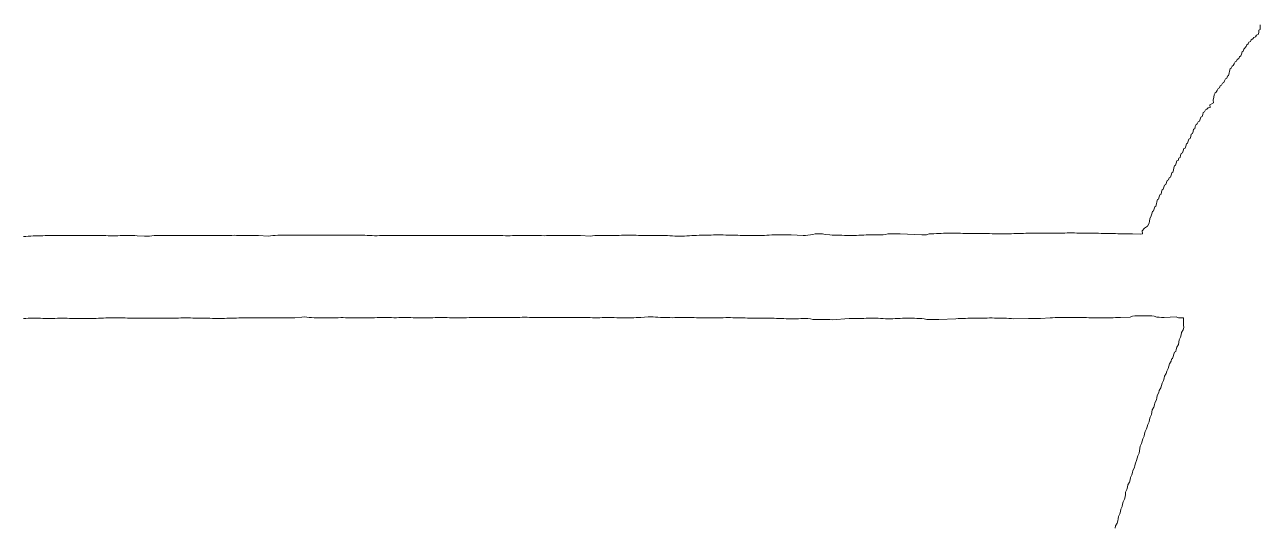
# Model space of a CAD drawing. Extents: x -16 to 11205, y -14909 to 147.
# Drawn here: x 5617 to 6127, y -9369 to -9161 of the extents above; entities that cross this region are included whole.
import ezdxf

# ---------------------------------------------------------------- set-up
doc = ezdxf.new("R2010")
doc.units = 0
doc.layers.get('0').update_dxf_attribs({"color": 1, "linetype": 'CONTINUOUS', "lineweight": 15, "true_color": 0xff0000})

msp = doc.modelspace()

# ---------------------------------------------------------------- linework, layer by layer
for p, q in [((6125.88, -9164.91), (6126.21, -9164.14)), ((6126.21, -9163.14), (6126.77, -9162.87)), ((6126.21, -9164.14), (6126.21, -9163.14)), ((6126.77, -9161.87), (6126.77, -9160.87)), ((6126.77, -9162.87), (6126.77, -9161.87)), ((6120.91, -9169.93), (6121.22, -9169.16)), ((6121.22, -9169.16), (6121.79, -9168.84)), ((6121.79, -9168.84), (6122.11, -9168.09)), ((6122.11, -9168.09), (6122.72, -9167.76)), ((6122.72, -9167.76), (6123.07, -9167.06)), ((6123.07, -9167.06), (6123.73, -9166.75)), ((6123.73, -9166.75), (6124.11, -9166.1)), ((6124.11, -9166.1), (6124.82, -9165.84)), ((6124.82, -9165.84), (6125.21, -9165.17)), ((6125.21, -9165.17), (6125.88, -9164.91)), ((6117.86, -9174.9), (6118.17, -9174.12)), ((6118.17, -9174.12), (6118.69, -9173.8)), ((6118.69, -9173.8), (6118.96, -9172.98)), ((6118.96, -9172.98), (6119.22, -9172.14)), ((6119.22, -9172.14), (6119.74, -9171.83)), ((6119.74, -9171.83), (6120.04, -9171.03)), ((6120.04, -9171.03), (6120.91, -9169.93)), ((6114.08, -9180.04), (6114.31, -9179.17)), ((6114.31, -9179.17), (6114.79, -9178.88)), ((6114.79, -9178.88), (6115.1, -9178.07)), ((6115.1, -9178.07), (6115.64, -9177.75)), ((6115.64, -9177.75), (6116, -9177)), ((6116, -9177), (6116.35, -9176.25)), ((6116.35, -9176.25), (6116.94, -9175.96)), ((6116.94, -9175.96), (6117.29, -9175.21)), ((6117.29, -9175.21), (6117.86, -9174.9)), ((6111.68, -9184.77), (6112.04, -9184.03)), ((6112.04, -9184.03), (6112.38, -9183.25)), ((6112.38, -9183.25), (6112.95, -9182.97)), ((6112.95, -9182.97), (6113.23, -9182.13)), ((6113.23, -9182.13), (6113.7, -9181.84)), ((6113.7, -9181.84), (6113.9, -9180.95)), ((6113.9, -9180.95), (6114.08, -9180.04)), ((6107.78, -9189.91), (6108.13, -9189.07)), ((6108.13, -9189.07), (6108.61, -9188.78)), ((6108.61, -9188.78), (6108.99, -9188)), ((6108.99, -9188), (6109.33, -9187.22)), ((6109.33, -9187.22), (6109.86, -9186.9)), ((6109.86, -9186.9), (6110.2, -9186.14)), ((6110.2, -9186.14), (6110.75, -9185.82)), ((6110.75, -9185.82), (6111.1, -9185.08)), ((6111.1, -9185.08), (6111.68, -9184.77)), ((6106, -9194), (6107.4, -9193.18)), ((6106.02, -9195.02), (6106, -9194)), ((6107.31, -9192.11), (6107.59, -9190.86)), ((6107.4, -9193.18), (6107.31, -9192.11)), ((6107.59, -9190.86), (6107.78, -9189.91)), ((6101.95, -9199.97), (6102.24, -9199.15)), ((6102.24, -9199.15), (6102.72, -9198.82)), ((6102.72, -9198.82), (6102.99, -9197.99)), ((6102.99, -9197.99), (6103.25, -9197.17)), ((6103.25, -9197.17), (6103.75, -9196.81)), ((6103.75, -9196.81), (6104.08, -9196.07)), ((6104.08, -9196.07), (6104.75, -9195.76)), ((6104.75, -9195.76), (6105.2, -9195.19)), ((6105.2, -9195.19), (6106.02, -9195.02)), ((6098.78, -9205.89), (6099.01, -9205.01)), ((6099.01, -9205.01), (6099.22, -9204.11)), ((6099.22, -9204.11), (6099.69, -9203.84)), ((6099.69, -9203.84), (6099.94, -9202.97)), ((6099.94, -9202.97), (6100.24, -9202.14)), ((6100.24, -9202.14), (6100.77, -9201.86)), ((6100.77, -9201.86), (6101.11, -9201.07)), ((6101.11, -9201.07), (6101.63, -9200.77)), ((6101.63, -9200.77), (6101.95, -9199.97)), ((6095.99, -9211), (6096.24, -9210.13)), ((6096.24, -9210.13), (6096.76, -9209.87)), ((6096.76, -9209.87), (6097.01, -9209)), ((6097.01, -9209), (6097.25, -9208.13)), ((6097.25, -9208.13), (6097.76, -9207.88)), ((6097.76, -9207.88), (6098.04, -9207.02)), ((6098.04, -9207.02), (6098.29, -9206.15)), ((6098.29, -9206.15), (6098.78, -9205.89)), ((6093.62, -9215.81), (6093.87, -9214.93)), ((6093.87, -9214.93), (6094.12, -9214.06)), ((6094.12, -9214.06), (6094.61, -9213.79)), ((6094.61, -9213.79), (6094.9, -9212.95)), ((6094.9, -9212.95), (6095.18, -9212.1)), ((6095.18, -9212.1), (6095.72, -9211.85)), ((6095.72, -9211.85), (6095.99, -9211)), ((6090.89, -9220.95), (6091.11, -9220.05)), ((6091.11, -9220.05), (6091.33, -9219.16)), ((6091.33, -9219.16), (6091.82, -9218.91)), ((6091.82, -9218.91), (6092.08, -9218.04)), ((6092.08, -9218.04), (6092.35, -9217.18)), ((6092.35, -9217.18), (6092.87, -9216.93)), ((6092.87, -9216.93), (6093.14, -9216.07)), ((6093.14, -9216.07), (6093.62, -9215.81)), ((6088.04, -9226.02), (6088.34, -9225.19)), ((6088.34, -9225.19), (6088.9, -9224.94)), ((6088.9, -9224.94), (6089.21, -9224.12)), ((6089.21, -9224.12), (6089.74, -9223.86)), ((6089.74, -9223.86), (6090, -9223)), ((6090, -9223), (6090.22, -9222.1)), ((6090.22, -9222.1), (6090.68, -9221.85)), ((6090.68, -9221.85), (6090.89, -9220.95)), ((6085.77, -9230.89), (6086.02, -9230.01)), ((6086.02, -9230.01), (6086.27, -9229.13)), ((6086.27, -9229.13), (6086.73, -9228.87)), ((6086.73, -9228.87), (6087, -9228)), ((6087, -9228), (6087.26, -9227.14)), ((6087.26, -9227.14), (6087.75, -9226.86)), ((6087.75, -9226.86), (6088.04, -9226.02)), ((6083.66, -9235.85), (6083.89, -9234.95)), ((6083.89, -9234.95), (6084.1, -9234.05)), ((6084.1, -9234.05), (6084.33, -9233.15)), ((6084.33, -9233.15), (6084.79, -9232.91)), ((6084.79, -9232.91), (6085.05, -9232.02)), ((6085.05, -9232.02), (6085.31, -9231.15)), ((6085.31, -9231.15), (6085.77, -9230.89)), ((6081.16, -9241.06), (6081.74, -9239.9)), ((6081.74, -9239.9), (6081.95, -9238.98)), ((6081.95, -9238.98), (6082.2, -9238.08)), ((6082.2, -9238.08), (6082.66, -9237.85)), ((6082.66, -9237.85), (6082.94, -9236.97)), ((6082.94, -9236.97), (6083.2, -9236.09)), ((6083.2, -9236.09), (6083.66, -9235.85)), ((6078, -9246), (6079, -9245)), ((6079, -9245), (6080.26, -9244.13)), ((6080.26, -9244.13), (6080.83, -9242.94)), ((6080.83, -9242.94), (6081, -9242)), ((6081, -9242), (6081.16, -9241.06)), ((5616, -9248.38), (5617.01, -9248.35)), ((5617.01, -9248.35), (5618.01, -9248.28)), ((5618.01, -9248.28), (5619.01, -9248.22)), ((5619.01, -9248.22), (5620.01, -9248.18)), ((5620.01, -9248.18), (5621.01, -9248.16)), ((5621.01, -9248.16), (5622.01, -9248.15)), ((5622.01, -9248.15), (5623, -9248.12)), ((5623, -9248.12), (5624, -9248.09)), ((5624, -9248.09), (5625, -9248.05)), ((5625, -9248.05), (5626, -9248.03)), ((5626, -9248.03), (5627, -9248.03)), ((5627, -9248.03), (5628, -9248.04)), ((5628, -9248.04), (5629, -9248.05)), ((5629, -9248.05), (5630, -9248.05)), ((5630, -9248.05), (5631, -9248.05)), ((5631, -9248.05), (5632, -9248.04)), ((5632, -9248.04), (5633, -9248.04)), ((5633, -9248.04), (5634, -9248.03)), ((5634, -9248.03), (5635, -9248.03)), ((5635, -9248.03), (5636, -9248.02)), ((5636, -9248.02), (5637, -9248.01)), ((5637, -9248.01), (5638, -9248)), ((5638, -9248), (5639, -9248)), ((5639, -9248), (5640, -9248.01)), ((5640, -9248.01), (5641, -9248.01)), ((5641, -9248.01), (5642, -9248.01)), ((5642, -9248.01), (5643, -9248.01)), ((5643, -9248.01), (5644, -9248.01)), ((5644, -9248.01), (5645, -9248.01)), ((5645, -9248.01), (5646, -9248.01)), ((5646, -9248.01), (5647, -9248.02)), ((5647, -9248.02), (5648, -9248.03)), ((5648, -9248.03), (5649, -9248.04)), ((5649, -9248.04), (5650, -9248.05)), ((5650, -9248.05), (5651, -9248.06)), ((5651, -9248.06), (5652, -9248.07)), ((5652, -9248.07), (5653, -9248.08)), ((5653, -9248.08), (5654, -9248.07)), ((5654, -9248.07), (5655, -9248.06)), ((5655, -9248.06), (5656, -9248.03)), ((5656, -9248.03), (5657, -9248)), ((5657, -9248), (5658, -9247.99)), ((5658, -9247.99), (5659, -9247.97)), ((5659, -9247.97), (5660, -9247.96)), ((5660, -9247.96), (5661, -9247.96)), ((5661, -9247.96), (5662, -9248)), ((5662, -9248), (5662.99, -9248.08)), ((5662.99, -9248.08), (5666, -9248.33)), ((5666, -9248.33), (5667.01, -9248.3)), ((5667.01, -9248.3), (5668.01, -9248.2)), ((5668.01, -9248.2), (5669.01, -9248.09)), ((5669.01, -9248.09), (5670, -9248.01)), ((5670, -9248.01), (5671, -9247.97)), ((5671, -9247.97), (5672, -9247.95)), ((5672, -9247.95), (5673, -9247.94)), ((5673, -9247.94), (5674, -9247.93)), ((5674, -9247.93), (5675, -9247.94)), ((5675, -9247.94), (5676, -9247.96)), ((5676, -9247.96), (5677, -9247.97)), ((5677, -9247.97), (5678, -9247.99)), ((5678, -9247.99), (5679, -9248.01)), ((5679, -9248.01), (5680, -9248.02)), ((5680, -9248.02), (5681, -9248.03)), ((5681, -9248.03), (5682, -9248.02)), ((5682, -9248.02), (5683, -9248)), ((5683, -9248), (5684, -9247.98)), ((5684, -9247.98), (5685, -9247.97)), ((5685, -9247.97), (5686, -9247.97)), ((5686, -9247.97), (5687, -9247.98)), ((5687, -9247.98), (5688, -9247.98)), ((5688, -9247.98), (5689, -9247.99)), ((5689, -9247.99), (5690, -9247.99)), ((5690, -9247.99), (5691, -9247.98)), ((5691, -9247.98), (5692, -9247.96)), ((5692, -9247.96), (5693, -9247.95)), ((5693, -9247.95), (5694, -9247.94)), ((5694, -9247.94), (5695, -9247.95)), ((5695, -9247.95), (5696, -9247.97)), ((5696, -9247.97), (5697, -9248.01)), ((5697, -9248.01), (5698, -9248.05)), ((5698, -9248.05), (5699, -9248.05)), ((5699, -9248.05), (5700, -9248.02)), ((5700, -9248.02), (5701, -9247.96)), ((5701, -9247.96), (5702, -9247.92)), ((5702, -9247.92), (5703, -9247.91)), ((5703, -9247.91), (5704, -9247.93)), ((5704, -9247.93), (5705, -9247.95)), ((5705, -9247.95), (5706, -9247.96)), ((5706, -9247.96), (5707, -9247.96)), ((5707, -9247.96), (5708, -9247.97)), ((5708, -9247.97), (5709, -9247.98)), ((5709, -9247.98), (5710, -9247.98)), ((5710, -9247.98), (5711, -9247.96)), ((5711, -9247.96), (5712, -9247.95)), ((5712, -9247.95), (5713, -9247.97)), ((5713, -9247.97), (5717.01, -9248.29)), ((5717.01, -9248.29), (5718.01, -9248.18)), ((5718.01, -9248.18), (5719, -9248.04)), ((5719, -9248.04), (5720, -9247.95)), ((5720, -9247.95), (5720.99, -9247.9)), ((5720.99, -9247.9), (5722, -9247.87)), ((5722, -9247.87), (5723, -9247.85)), ((5723, -9247.85), (5724, -9247.85)), ((5724, -9247.85), (5725, -9247.86)), ((5725, -9247.86), (5726, -9247.88)), ((5726, -9247.88), (5727, -9247.88)), ((5727, -9247.88), (5728, -9247.88)), ((5728, -9247.88), (5729, -9247.89)), ((5729, -9247.89), (5730, -9247.9)), ((5730, -9247.9), (5731, -9247.9)), ((5731, -9247.9), (5732, -9247.9)), ((5732, -9247.9), (5733, -9247.89)), ((5733, -9247.89), (5734, -9247.88)), ((5734, -9247.88), (5735, -9247.86)), ((5735, -9247.86), (5736, -9247.85)), ((5736, -9247.85), (5737, -9247.84)), ((5737, -9247.84), (5738, -9247.83)), ((5738, -9247.83), (5739, -9247.83)), ((5739, -9247.83), (5740, -9247.84)), ((5740, -9247.84), (5741, -9247.84)), ((5741, -9247.84), (5742, -9247.84)), ((5742, -9247.84), (5743, -9247.84)), ((5743, -9247.84), (5744, -9247.85)), ((5744, -9247.85), (5745, -9247.87)), ((5745, -9247.87), (5746, -9247.9)), ((5746, -9247.9), (5747, -9247.91)), ((5747, -9247.91), (5748, -9247.91)), ((5748, -9247.91), (5749, -9247.89)), ((5749, -9247.89), (5750, -9247.87)), ((5750, -9247.87), (5751, -9247.84)), ((5751, -9247.84), (5752, -9247.83)), ((5752, -9247.83), (5753, -9247.83)), ((5753, -9247.83), (5754, -9247.83)), ((5754, -9247.83), (5755, -9247.84)), ((5755, -9247.84), (5756, -9247.86)), ((5756, -9247.86), (5757, -9247.89)), ((5757, -9247.89), (5758, -9247.94)), ((5758, -9247.94), (5759, -9247.99)), ((5759, -9247.99), (5760, -9248.03)), ((5760, -9248.03), (5761, -9248.06)), ((5761, -9248.06), (5762, -9248.06)), ((5762, -9248.06), (5763, -9248.04)), ((5763, -9248.04), (5764, -9248.01)), ((5764, -9248.01), (5765, -9247.98)), ((5765, -9247.98), (5766, -9247.96)), ((5766, -9247.96), (5767, -9247.95)), ((5767, -9247.95), (5768, -9247.95)), ((5768, -9247.95), (5769, -9247.95)), ((5769, -9247.95), (5770, -9247.94)), ((5770, -9247.94), (5771, -9247.94)), ((5771, -9247.94), (5772, -9247.94)), ((5772, -9247.94), (5773, -9247.96)), ((5773, -9247.96), (5774, -9247.98)), ((5774, -9247.98), (5775, -9247.99)), ((5775, -9247.99), (5776, -9247.99)), ((5776, -9247.99), (5777, -9247.99)), ((5777, -9247.99), (5778, -9247.99)), ((5778, -9247.99), (5779, -9247.99)), ((5779, -9247.99), (5780, -9248)), ((5780, -9248), (5781, -9248)), ((5781, -9248), (5782, -9247.99)), ((5782, -9247.99), (5783, -9247.99)), ((5783, -9247.99), (5784, -9247.98)), ((5784, -9247.98), (5785, -9247.97)), ((5785, -9247.97), (5786, -9247.96)), ((5786, -9247.96), (5787, -9247.96)), ((5787, -9247.96), (5788, -9247.96)), ((5788, -9247.96), (5789, -9247.97)), ((5789, -9247.97), (5790, -9247.97)), ((5790, -9247.97), (5791, -9247.98)), ((5791, -9247.98), (5792, -9247.98)), ((5792, -9247.98), (5793, -9247.98)), ((5793, -9247.98), (5794, -9247.98)), ((5794, -9247.98), (5795, -9247.97)), ((5795, -9247.97), (5796, -9247.97)), ((5796, -9247.97), (5797, -9247.97)), ((5797, -9247.97), (5798, -9247.97)), ((5798, -9247.97), (5799, -9247.97)), ((5799, -9247.97), (5800, -9247.98)), ((5800, -9247.98), (5801, -9247.98)), ((5801, -9247.98), (5802, -9247.99)), ((5802, -9247.99), (5803, -9248)), ((5803, -9248), (5804, -9248)), ((5804, -9248), (5805, -9247.99)), ((5805, -9247.99), (5806, -9247.98)), ((5806, -9247.98), (5807, -9247.98)), ((5807, -9247.98), (5808, -9247.97)), ((5808, -9247.97), (5809, -9247.96)), ((5809, -9247.96), (5810, -9247.96)), ((5810, -9247.96), (5811, -9247.96)), ((5811, -9247.96), (5812, -9247.97)), ((5812, -9247.97), (5813, -9247.99)), ((5813, -9247.99), (5814, -9248.02)), ((5814, -9248.02), (5815, -9248.06)), ((5815, -9248.06), (5816, -9248.08)), ((5816, -9248.08), (5817, -9248.07)), ((5817, -9248.07), (5818, -9248.05)), ((5818, -9248.05), (5819, -9248.02)), ((5819, -9248.02), (5820, -9248.01)), ((5820, -9248.01), (5821, -9248)), ((5821, -9248), (5822, -9247.99)), ((5822, -9247.99), (5823, -9247.97)), ((5823, -9247.97), (5824, -9247.96)), ((5824, -9247.96), (5825, -9247.96)), ((5825, -9247.96), (5826, -9247.96)), ((5826, -9247.96), (5827, -9247.97)), ((5827, -9247.97), (5828, -9247.99)), ((5828, -9247.99), (5829, -9248.02)), ((5829, -9248.02), (5830, -9248.05)), ((5830, -9248.05), (5831, -9248.06)), ((5831, -9248.06), (5832, -9248.04)), ((5832, -9248.04), (5833, -9248.01)), ((5833, -9248.01), (5834, -9247.98)), ((5834, -9247.98), (5835, -9247.96)), ((5835, -9247.96), (5836, -9247.95)), ((5836, -9247.95), (5837, -9247.96)), ((5837, -9247.96), (5838, -9247.96)), ((5838, -9247.96), (5839, -9247.97)), ((5839, -9247.97), (5840, -9247.96)), ((5840, -9247.96), (5841, -9247.96)), ((5841, -9247.96), (5842, -9247.95)), ((5842, -9247.95), (5843, -9247.94)), ((5843, -9247.94), (5844, -9247.94)), ((5844, -9247.94), (5845, -9247.96)), ((5845, -9247.96), (5846, -9248.03)), ((5846, -9248.03), (5850.01, -9248.22)), ((5850.01, -9248.22), (5851.01, -9248.12)), ((5851.01, -9248.12), (5852, -9248.03)), ((5852, -9248.03), (5853, -9247.97)), ((5853, -9247.97), (5854, -9247.95)), ((5854, -9247.95), (5855, -9247.93)), ((5855, -9247.93), (5856, -9247.92)), ((5856, -9247.92), (5857, -9247.92)), ((5857, -9247.92), (5858, -9247.92)), ((5858, -9247.92), (5859, -9247.92)), ((5859, -9247.92), (5860, -9247.93)), ((5860, -9247.93), (5861, -9247.92)), ((5861, -9247.92), (5862, -9247.92)), ((5862, -9247.92), (5863, -9247.91)), ((5863, -9247.91), (5864, -9247.89)), ((5864, -9247.89), (5865, -9247.87)), ((5865, -9247.87), (5866, -9247.86)), ((5866, -9247.86), (5867, -9247.87)), ((5867, -9247.87), (5868, -9247.89)), ((5868, -9247.89), (5869, -9247.91)), ((5869, -9247.91), (5870, -9247.93)), ((5870, -9247.93), (5871, -9247.95)), ((5871, -9247.95), (5872, -9247.96)), ((5872, -9247.96), (5873, -9247.96)), ((5873, -9247.96), (5874, -9247.96)), ((5874, -9247.96), (5875, -9247.96)), ((5875, -9247.96), (5876, -9247.94)), ((5876, -9247.94), (5877, -9247.93)), ((5877, -9247.93), (5878, -9247.93)), ((5878, -9247.93), (5879, -9247.94)), ((5879, -9247.94), (5880, -9247.96)), ((5880, -9247.96), (5881, -9248)), ((5881, -9248), (5882, -9248.05)), ((5882, -9248.05), (5882.99, -9248.11)), ((5882.99, -9248.11), (5883.99, -9248.17)), ((5883.99, -9248.17), (5884.99, -9248.23)), ((5884.99, -9248.23), (5885.99, -9248.27)), ((5885.99, -9248.27), (5887, -9248.29)), ((5887, -9248.29), (5888.01, -9248.29)), ((5888.01, -9248.29), (5889.01, -9248.25)), ((5889.01, -9248.25), (5890.01, -9248.18)), ((5890.01, -9248.18), (5891.01, -9248.09)), ((5891.01, -9248.09), (5892, -9248.02)), ((5892, -9248.02), (5893, -9247.96)), ((5893, -9247.96), (5894, -9247.92)), ((5894, -9247.92), (5895, -9247.88)), ((5895, -9247.88), (5896, -9247.87)), ((5896, -9247.87), (5897, -9247.86)), ((5897, -9247.86), (5898, -9247.84)), ((5898, -9247.84), (5898.99, -9247.83)), ((5898.99, -9247.83), (5899.99, -9247.79)), ((5899.99, -9247.79), (5900.99, -9247.75)), ((5900.99, -9247.75), (5902, -9247.72)), ((5902, -9247.72), (5903, -9247.72)), ((5903, -9247.72), (5904, -9247.73)), ((5904, -9247.73), (5905.01, -9247.76)), ((5905.01, -9247.76), (5906.01, -9247.8)), ((5906.01, -9247.8), (5907, -9247.84)), ((5907, -9247.84), (5908, -9247.87)), ((5908, -9247.87), (5909, -9247.88)), ((5909, -9247.88), (5910, -9247.88)), ((5910, -9247.88), (5911, -9247.89)), ((5911, -9247.89), (5912, -9247.92)), ((5912, -9247.92), (5913, -9247.97)), ((5913, -9247.97), (5914, -9248.02)), ((5914, -9248.02), (5915, -9248.05)), ((5915, -9248.05), (5916, -9248.04)), ((5916, -9248.04), (5917, -9248.02)), ((5917, -9248.02), (5918, -9247.99)), ((5918, -9247.99), (5919, -9247.96)), ((5919, -9247.96), (5920, -9247.95)), ((5920, -9247.95), (5921, -9247.94)), ((5921, -9247.94), (5922, -9247.92)), ((5922, -9247.92), (5922.99, -9247.88)), ((5922.99, -9247.88), (5923.99, -9247.83)), ((5923.99, -9247.83), (5924.99, -9247.78)), ((5924.99, -9247.78), (5925.99, -9247.74)), ((5925.99, -9247.74), (5926.99, -9247.7)), ((5926.99, -9247.7), (5927.99, -9247.68)), ((5927.99, -9247.68), (5929, -9247.66)), ((5929, -9247.66), (5930, -9247.66)), ((5930, -9247.66), (5931.01, -9247.66)), ((5931.01, -9247.66), (5932.01, -9247.69)), ((5932.01, -9247.69), (5933.01, -9247.74)), ((5933.01, -9247.74), (5938, -9247.98)), ((5938, -9247.98), (5939, -9247.92)), ((5939, -9247.92), (5939.98, -9247.82)), ((5939.98, -9247.82), (5940.97, -9247.71)), ((5940.97, -9247.71), (5941.97, -9247.61)), ((5941.97, -9247.61), (5943.01, -9247.27)), ((5943.01, -9247.27), (5944, -9247.25)), ((5944, -9247.25), (5945, -9247.26)), ((5945, -9247.26), (5945.99, -9247.3)), ((5945.99, -9247.3), (5947.02, -9247.64)), ((5947.02, -9247.64), (5949.01, -9247.75)), ((5949.01, -9247.75), (5950.01, -9247.79)), ((5950.01, -9247.79), (5951.01, -9247.82)), ((5951.01, -9247.82), (5952.01, -9247.85)), ((5952.01, -9247.85), (5953, -9247.88)), ((5953, -9247.88), (5954, -9247.91)), ((5954, -9247.91), (5955, -9247.94)), ((5955, -9247.94), (5956, -9247.96)), ((5956, -9247.96), (5957, -9247.97)), ((5957, -9247.97), (5958, -9247.97)), ((5958, -9247.97), (5959, -9247.95)), ((5959, -9247.95), (5960, -9247.93)), ((5960, -9247.93), (5961, -9247.9)), ((5961, -9247.9), (5961.99, -9247.86)), ((5961.99, -9247.86), (5962.99, -9247.81)), ((5962.99, -9247.81), (5963.99, -9247.77)), ((5963.99, -9247.77), (5964.99, -9247.75)), ((5964.99, -9247.75), (5966, -9247.75)), ((5966, -9247.75), (5967, -9247.75)), ((5967, -9247.75), (5967.99, -9247.74)), ((5967.99, -9247.74), (5968.99, -9247.72)), ((5968.99, -9247.72), (5969.99, -9247.69)), ((5969.99, -9247.69), (5970.99, -9247.66)), ((5970.99, -9247.66), (5971.99, -9247.63)), ((5971.99, -9247.63), (5973.01, -9247.31)), ((5973.01, -9247.31), (5974, -9247.29)), ((5974, -9247.29), (5975, -9247.28)), ((5975, -9247.28), (5976, -9247.28)), ((5976, -9247.28), (5976.99, -9247.29)), ((5976.99, -9247.29), (5977.99, -9247.32)), ((5977.99, -9247.32), (5986.99, -9247.77)), ((5986.99, -9247.77), (5987.98, -9247.72)), ((5987.98, -9247.72), (5988.98, -9247.66)), ((5988.98, -9247.66), (5990.02, -9247.33)), ((5990.02, -9247.33), (5991.02, -9247.3)), ((5991.02, -9247.3), (5992.02, -9247.27)), ((5992.02, -9247.27), (5993.01, -9247.23)), ((5993.01, -9247.23), (5994.01, -9247.17)), ((5994.01, -9247.17), (5995.01, -9247.12)), ((5995.01, -9247.12), (5996, -9247.08)), ((5996, -9247.08), (5997, -9247.06)), ((5997, -9247.06), (5998, -9247.06)), ((5998, -9247.06), (5999, -9247.06)), ((5999, -9247.06), (6000, -9247.05)), ((6000, -9247.05), (6001, -9247.06)), ((6001, -9247.06), (6002, -9247.07)), ((6002, -9247.07), (6003, -9247.09)), ((6003, -9247.09), (6004, -9247.11)), ((6004, -9247.11), (6005, -9247.11)), ((6005, -9247.11), (6006, -9247.12)), ((6006, -9247.12), (6007, -9247.13)), ((6007, -9247.13), (6008, -9247.15)), ((6008, -9247.15), (6009, -9247.18)), ((6009, -9247.18), (6010, -9247.19)), ((6010, -9247.19), (6011, -9247.19)), ((6011, -9247.19), (6012, -9247.18)), ((6012, -9247.18), (6013, -9247.18)), ((6013, -9247.18), (6014, -9247.19)), ((6014, -9247.19), (6014.99, -9247.22)), ((6014.99, -9247.22), (6015.99, -9247.26)), ((6015.99, -9247.26), (6016.99, -9247.3)), ((6016.99, -9247.3), (6018, -9247.32)), ((6018, -9247.32), (6019, -9247.31)), ((6019, -9247.31), (6020, -9247.29)), ((6020, -9247.29), (6021, -9247.28)), ((6021, -9247.28), (6022, -9247.27)), ((6022, -9247.27), (6023.01, -9247.27)), ((6023.01, -9247.27), (6024.01, -9247.25)), ((6024.01, -9247.25), (6025.01, -9247.23)), ((6025.01, -9247.23), (6026.01, -9247.19)), ((6026.01, -9247.19), (6027.01, -9247.15)), ((6027.01, -9247.15), (6028, -9247.13)), ((6028, -9247.13), (6029, -9247.11)), ((6029, -9247.11), (6030, -9247.09)), ((6030, -9247.09), (6031, -9247.07)), ((6031, -9247.07), (6032, -9247.03)), ((6032, -9247.03), (6033, -9247.01)), ((6033, -9247.01), (6034, -9246.99)), ((6034, -9246.99), (6035, -9246.98)), ((6035, -9246.98), (6036, -9246.98)), ((6036, -9246.98), (6037, -9246.98)), ((6037, -9246.98), (6038, -9246.99)), ((6038, -9246.99), (6039, -9247.01)), ((6039, -9247.01), (6040, -9247.02)), ((6040, -9247.02), (6041, -9247.04)), ((6041, -9247.04), (6042, -9247.04)), ((6042, -9247.04), (6043, -9247.04)), ((6043, -9247.04), (6044, -9247.02)), ((6044, -9247.02), (6045, -9246.99)), ((6045, -9246.99), (6046, -9246.96)), ((6046, -9246.96), (6047, -9246.93)), ((6047, -9246.93), (6048, -9246.92)), ((6048, -9246.92), (6049, -9246.93)), ((6049, -9246.93), (6050, -9246.94)), ((6050, -9246.94), (6051, -9246.96)), ((6051, -9246.96), (6052, -9246.97)), ((6052, -9246.97), (6053, -9246.98)), ((6053, -9246.98), (6054, -9246.99)), ((6054, -9246.99), (6055, -9247)), ((6055, -9247), (6056, -9247.02)), ((6056, -9247.02), (6057, -9247.04)), ((6057, -9247.04), (6058, -9247.06)), ((6058, -9247.06), (6059, -9247.08)), ((6059, -9247.08), (6060, -9247.09)), ((6060, -9247.09), (6061, -9247.1)), ((6061, -9247.1), (6062, -9247.11)), ((6062, -9247.11), (6063, -9247.11)), ((6063, -9247.11), (6064, -9247.11)), ((6064, -9247.11), (6065, -9247.13)), ((6065, -9247.13), (6066, -9247.15)), ((6066, -9247.15), (6066.99, -9247.2)), ((6066.99, -9247.2), (6067.99, -9247.24)), ((6067.99, -9247.24), (6068.99, -9247.27)), ((6068.99, -9247.27), (6070, -9247.29)), ((6070, -9247.29), (6071, -9247.29)), ((6071, -9247.29), (6072, -9247.28)), ((6072, -9247.28), (6073, -9247.3)), ((6073, -9247.3), (6074.01, -9247.34)), ((6074.01, -9247.34), (6077.15, -9247.44)), ((6077.15, -9247.44), (6078.13, -9247.25)), ((6078.13, -9247.25), (6078, -9246)), ((6074.03, -9281.33), (6072.98, -9281.69)), ((6075.02, -9281.24), (6074.03, -9281.33)), ((6076.01, -9281.18), (6075.02, -9281.24)), ((6077, -9281.16), (6076.01, -9281.18)), ((6078, -9281.17), (6077, -9281.16)), ((6079, -9281.16), (6078, -9281.17)), ((6080, -9281.13), (6079, -9281.16)), ((6080.99, -9281.14), (6080, -9281.13)), ((6081.98, -9281.2), (6080.99, -9281.14)), ((6082.97, -9281.3), (6081.98, -9281.2)), ((6084.03, -9281.7), (6082.97, -9281.3)), ((5617.02, -9282.26), (5616.02, -9282.34)), ((5618.01, -9282.19), (5617.02, -9282.26)), ((5619, -9282.14), (5618.01, -9282.19)), ((5620, -9282.11), (5619, -9282.14)), ((5621, -9282.11), (5620, -9282.11)), ((5622, -9282.14), (5621, -9282.11)), ((5623, -9282.18), (5622, -9282.14)), ((5623.99, -9282.23), (5623, -9282.18)), ((5625, -9282.26), (5623.99, -9282.23)), ((5626, -9282.26), (5625, -9282.26)), ((5627, -9282.27), (5626, -9282.26)), ((5628, -9282.25), (5627, -9282.27)), ((5629, -9282.23), (5628, -9282.25)), ((5630, -9282.2), (5629, -9282.23)), ((5631, -9282.18), (5630, -9282.2)), ((5632, -9282.17), (5631, -9282.18)), ((5633, -9282.18), (5632, -9282.17)), ((5634, -9282.21), (5633, -9282.18)), ((5635, -9282.24), (5634, -9282.21)), ((5636, -9282.26), (5635, -9282.24)), ((5637, -9282.27), (5636, -9282.26)), ((5638, -9282.27), (5637, -9282.27)), ((5639, -9282.28), (5638, -9282.27)), ((5640, -9282.29), (5639, -9282.28)), ((5641, -9282.3), (5640, -9282.29)), ((5642, -9282.31), (5641, -9282.3)), ((5643, -9282.3), (5642, -9282.31)), ((5644.01, -9282.29), (5643, -9282.3)), ((5645.01, -9282.27), (5644.01, -9282.29)), ((5646.01, -9282.25), (5645.01, -9282.27)), ((5647.01, -9282.21), (5646.01, -9282.25)), ((5648.01, -9282.16), (5647.01, -9282.21)), ((5649, -9282.11), (5648.01, -9282.16)), ((5650, -9282.07), (5649, -9282.11)), ((5651, -9282.04), (5650, -9282.07)), ((5652, -9282.02), (5651, -9282.04)), ((5653, -9282.01), (5652, -9282.02)), ((5654, -9282), (5653, -9282.01)), ((5655, -9282), (5654, -9282)), ((5656, -9282.01), (5655, -9282)), ((5657, -9282.04), (5656, -9282.01)), ((5658, -9282.07), (5657, -9282.04)), ((5659, -9282.09), (5658, -9282.07)), ((5660, -9282.09), (5659, -9282.09)), ((5661, -9282.09), (5660, -9282.09)), ((5662, -9282.09), (5661, -9282.09)), ((5663, -9282.09), (5662, -9282.09)), ((5664, -9282.09), (5663, -9282.09)), ((5665, -9282.1), (5664, -9282.09)), ((5666, -9282.12), (5665, -9282.1)), ((5667, -9282.14), (5666, -9282.12)), ((5668, -9282.15), (5667, -9282.14)), ((5669, -9282.15), (5668, -9282.15)), ((5670, -9282.16), (5669, -9282.15)), ((5671, -9282.16), (5670, -9282.16)), ((5672, -9282.17), (5671, -9282.16)), ((5673, -9282.18), (5672, -9282.17)), ((5674, -9282.18), (5673, -9282.18)), ((5675, -9282.18), (5674, -9282.18)), ((5676, -9282.18), (5675, -9282.18)), ((5677, -9282.16), (5676, -9282.18)), ((5678, -9282.15), (5677, -9282.16)), ((5679, -9282.13), (5678, -9282.15)), ((5680, -9282.1), (5679, -9282.13)), ((5681, -9282.07), (5680, -9282.1)), ((5682, -9282.05), (5681, -9282.07)), ((5683, -9282.04), (5682, -9282.05)), ((5684, -9282.06), (5683, -9282.04)), ((5685, -9282.08), (5684, -9282.06)), ((5686, -9282.1), (5685, -9282.08)), ((5687, -9282.11), (5686, -9282.1)), ((5688, -9282.12), (5687, -9282.11)), ((5689, -9282.14), (5688, -9282.12)), ((5690, -9282.17), (5689, -9282.14)), ((5691, -9282.19), (5690, -9282.17)), ((5692, -9282.2), (5691, -9282.19)), ((5693, -9282.21), (5692, -9282.2)), ((5694, -9282.23), (5693, -9282.21)), ((5695, -9282.25), (5694, -9282.23)), ((5696, -9282.26), (5695, -9282.25)), ((5697, -9282.26), (5696, -9282.26)), ((5698, -9282.26), (5697, -9282.26)), ((5699, -9282.24), (5698, -9282.26)), ((5700.01, -9282.21), (5699, -9282.24)), ((5701.01, -9282.18), (5700.01, -9282.21)), ((5702, -9282.16), (5701.01, -9282.18)), ((5703, -9282.13), (5702, -9282.16)), ((5704, -9282.1), (5703, -9282.13)), ((5705, -9282.08), (5704, -9282.1)), ((5706, -9282.07), (5705, -9282.08)), ((5707, -9282.06), (5706, -9282.07)), ((5708, -9282.06), (5707, -9282.06)), ((5709, -9282.04), (5708, -9282.06)), ((5710, -9282.03), (5709, -9282.04)), ((5711, -9282.01), (5710, -9282.03)), ((5712, -9281.99), (5711, -9282.01)), ((5713, -9281.97), (5712, -9281.99)), ((5714, -9281.96), (5713, -9281.97)), ((5715, -9281.96), (5714, -9281.96)), ((5716, -9281.97), (5715, -9281.96)), ((5717, -9281.99), (5716, -9281.97)), ((5718, -9282.01), (5717, -9281.99)), ((5719, -9282.02), (5718, -9282.01)), ((5720, -9282.02), (5719, -9282.02)), ((5721, -9282.01), (5720, -9282.02)), ((5722, -9282.01), (5721, -9282.01)), ((5723, -9282), (5722, -9282.01)), ((5724, -9282.01), (5723, -9282)), ((5725, -9282.01), (5724, -9282.01)), ((5726, -9282.01), (5725, -9282.01)), ((5727, -9282), (5726, -9282.01)), ((5728, -9281.98), (5727, -9282)), ((5730.99, -9281.7), (5728, -9281.98)), ((5732, -9281.67), (5730.99, -9281.7)), ((5733.01, -9281.72), (5732, -9281.67)), ((5734.01, -9281.82), (5733.01, -9281.72)), ((5735.01, -9281.91), (5734.01, -9281.82)), ((5736, -9281.96), (5735.01, -9281.91)), ((5737, -9281.99), (5736, -9281.96)), ((5738, -9282.01), (5737, -9281.99)), ((5739, -9282.02), (5738, -9282.01)), ((5740, -9282.02), (5739, -9282.02)), ((5741, -9282.02), (5740, -9282.02)), ((5742, -9282.01), (5741, -9282.02)), ((5743, -9281.99), (5742, -9282.01)), ((5744, -9281.97), (5743, -9281.99)), ((5745, -9281.96), (5744, -9281.97)), ((5746, -9281.95), (5745, -9281.96)), ((5747, -9281.94), (5746, -9281.95)), ((5748, -9281.94), (5747, -9281.94)), ((5749, -9281.95), (5748, -9281.94)), ((5750, -9281.96), (5749, -9281.95)), ((5751, -9281.99), (5750, -9281.96)), ((5752, -9282.01), (5751, -9281.99)), ((5753, -9282.03), (5752, -9282.01)), ((5754, -9282.05), (5753, -9282.03)), ((5755, -9282.05), (5754, -9282.05)), ((5756, -9282.06), (5755, -9282.05)), ((5757, -9282.05), (5756, -9282.06)), ((5758, -9282.05), (5757, -9282.05)), ((5759, -9282.03), (5758, -9282.05)), ((5760, -9282), (5759, -9282.03)), ((5761, -9281.96), (5760, -9282)), ((5762, -9281.94), (5761, -9281.96)), ((5763, -9281.92), (5762, -9281.94)), ((5764, -9281.91), (5763, -9281.92)), ((5765, -9281.9), (5764, -9281.91)), ((5766, -9281.89), (5765, -9281.9)), ((5767, -9281.9), (5766, -9281.89)), ((5768, -9281.92), (5767, -9281.9)), ((5769, -9281.95), (5768, -9281.92)), ((5770, -9281.96), (5769, -9281.95)), ((5771, -9281.94), (5770, -9281.96)), ((5772, -9281.93), (5771, -9281.94)), ((5773, -9281.92), (5772, -9281.93)), ((5774, -9281.92), (5773, -9281.92)), ((5775, -9281.93), (5774, -9281.92)), ((5776, -9281.94), (5775, -9281.93)), ((5777, -9281.95), (5776, -9281.94)), ((5778, -9281.98), (5777, -9281.95)), ((5779, -9282), (5778, -9281.98)), ((5780, -9282.02), (5779, -9282)), ((5781, -9282.04), (5780, -9282.02)), ((5782, -9282.04), (5781, -9282.04)), ((5783, -9282.02), (5782, -9282.04)), ((5784, -9282), (5783, -9282.02)), ((5785, -9281.97), (5784, -9282)), ((5786, -9281.94), (5785, -9281.97)), ((5787, -9281.91), (5786, -9281.94)), ((5788, -9281.89), (5787, -9281.91)), ((5789, -9281.89), (5788, -9281.89)), ((5790, -9281.91), (5789, -9281.89)), ((5791, -9281.94), (5790, -9281.91)), ((5792, -9281.96), (5791, -9281.94)), ((5793, -9281.97), (5792, -9281.96)), ((5794, -9281.98), (5793, -9281.97)), ((5795, -9281.99), (5794, -9281.98)), ((5796, -9281.99), (5795, -9281.99)), ((5797, -9281.99), (5796, -9281.99)), ((5798, -9281.98), (5797, -9281.99)), ((5799, -9281.96), (5798, -9281.98)), ((5800, -9281.93), (5799, -9281.96)), ((5801, -9281.91), (5800, -9281.93)), ((5802, -9281.89), (5801, -9281.91)), ((5803, -9281.88), (5802, -9281.89)), ((5804, -9281.88), (5803, -9281.88)), ((5805, -9281.89), (5804, -9281.88)), ((5806, -9281.9), (5805, -9281.89)), ((5807, -9281.9), (5806, -9281.9)), ((5808, -9281.9), (5807, -9281.9)), ((5809, -9281.89), (5808, -9281.9)), ((5810, -9281.88), (5809, -9281.89)), ((5811, -9281.88), (5810, -9281.88)), ((5812, -9281.88), (5811, -9281.88)), ((5813, -9281.87), (5812, -9281.88)), ((5814, -9281.86), (5813, -9281.87)), ((5815, -9281.85), (5814, -9281.86)), ((5816, -9281.85), (5815, -9281.85)), ((5817, -9281.85), (5816, -9281.85)), ((5818, -9281.85), (5817, -9281.85)), ((5819, -9281.85), (5818, -9281.85)), ((5820, -9281.84), (5819, -9281.85)), ((5821, -9281.83), (5820, -9281.84)), ((5822, -9281.8), (5821, -9281.83)), ((5823, -9281.78), (5822, -9281.8)), ((5824, -9281.78), (5823, -9281.78)), ((5825, -9281.81), (5824, -9281.78)), ((5826, -9281.85), (5825, -9281.81)), ((5827, -9281.87), (5826, -9281.85)), ((5828, -9281.88), (5827, -9281.87)), ((5829, -9281.88), (5828, -9281.88)), ((5830, -9281.88), (5829, -9281.88)), ((5831, -9281.89), (5830, -9281.88)), ((5832, -9281.9), (5831, -9281.89)), ((5833, -9281.91), (5832, -9281.9)), ((5834, -9281.92), (5833, -9281.91)), ((5835, -9281.94), (5834, -9281.92)), ((5836, -9281.94), (5835, -9281.94)), ((5837, -9281.94), (5836, -9281.94)), ((5838, -9281.94), (5837, -9281.94)), ((5839, -9281.93), (5838, -9281.94)), ((5840, -9281.93), (5839, -9281.93)), ((5841, -9281.92), (5840, -9281.93)), ((5842, -9281.91), (5841, -9281.92)), ((5843, -9281.89), (5842, -9281.91)), ((5844, -9281.87), (5843, -9281.89)), ((5845, -9281.85), (5844, -9281.87)), ((5846, -9281.85), (5845, -9281.85)), ((5847, -9281.86), (5846, -9281.85)), ((5848, -9281.89), (5847, -9281.86)), ((5849, -9281.92), (5848, -9281.89)), ((5850, -9281.94), (5849, -9281.92)), ((5851, -9281.96), (5850, -9281.94)), ((5852, -9281.97), (5851, -9281.96)), ((5853, -9281.96), (5852, -9281.97)), ((5854, -9281.95), (5853, -9281.96)), ((5855, -9281.92), (5854, -9281.95)), ((5856, -9281.9), (5855, -9281.92)), ((5857, -9281.88), (5856, -9281.9)), ((5858, -9281.88), (5857, -9281.88)), ((5859, -9281.89), (5858, -9281.88)), ((5860, -9281.93), (5859, -9281.89)), ((5861, -9281.96), (5860, -9281.93)), ((5862, -9281.99), (5861, -9281.96)), ((5863, -9282), (5862, -9281.99)), ((5864, -9281.99), (5863, -9282)), ((5865, -9281.98), (5864, -9281.99)), ((5866, -9281.98), (5865, -9281.98)), ((5867, -9281.98), (5866, -9281.98)), ((5868, -9281.96), (5867, -9281.98)), ((5869, -9281.93), (5868, -9281.96)), ((5869.99, -9281.9), (5869, -9281.93)), ((5870.99, -9281.86), (5869.99, -9281.9)), ((5873.99, -9281.67), (5870.99, -9281.86)), ((5875, -9281.63), (5873.99, -9281.67)), ((5876.01, -9281.65), (5875, -9281.63)), ((5877.01, -9281.71), (5876.01, -9281.65)), ((5878.01, -9281.79), (5877.01, -9281.71)), ((5879.01, -9281.84), (5878.01, -9281.79)), ((5880.01, -9281.86), (5879.01, -9281.84)), ((5881, -9281.87), (5880.01, -9281.86)), ((5882, -9281.9), (5881, -9281.87)), ((5883, -9281.92), (5882, -9281.9)), ((5884, -9281.95), (5883, -9281.92)), ((5885, -9281.94), (5884, -9281.95)), ((5886, -9281.92), (5885, -9281.94)), ((5887, -9281.89), (5886, -9281.92)), ((5888, -9281.87), (5887, -9281.89)), ((5889, -9281.85), (5888, -9281.87)), ((5890, -9281.85), (5889, -9281.85)), ((5891, -9281.87), (5890, -9281.85)), ((5892, -9281.9), (5891, -9281.87)), ((5893, -9281.94), (5892, -9281.9)), ((5894, -9281.98), (5893, -9281.94)), ((5895, -9282.02), (5894, -9281.98)), ((5896, -9282.04), (5895, -9282.02)), ((5897, -9282.05), (5896, -9282.04)), ((5898, -9282.04), (5897, -9282.05)), ((5899, -9282.02), (5898, -9282.04)), ((5900, -9282), (5899, -9282.02)), ((5901, -9282), (5900, -9282)), ((5902, -9281.99), (5901, -9282)), ((5903, -9281.98), (5902, -9281.99)), ((5904, -9281.96), (5903, -9281.98)), ((5905, -9281.95), (5904, -9281.96)), ((5906, -9281.93), (5905, -9281.95)), ((5907, -9281.93), (5906, -9281.93)), ((5908, -9281.94), (5907, -9281.93)), ((5909, -9281.95), (5908, -9281.94)), ((5910, -9281.97), (5909, -9281.95)), ((5911, -9281.99), (5910, -9281.97)), ((5912, -9282.02), (5911, -9281.99)), ((5913, -9282.05), (5912, -9282.02)), ((5914, -9282.08), (5913, -9282.05)), ((5915, -9282.11), (5914, -9282.08)), ((5916, -9282.14), (5915, -9282.11)), ((5917, -9282.15), (5916, -9282.14)), ((5918, -9282.16), (5917, -9282.15)), ((5919, -9282.15), (5918, -9282.16)), ((5920, -9282.14), (5919, -9282.15)), ((5921, -9282.14), (5920, -9282.14)), ((5922, -9282.15), (5921, -9282.14)), ((5923, -9282.16), (5922, -9282.15)), ((5924, -9282.18), (5923, -9282.16)), ((5925, -9282.2), (5924, -9282.18)), ((5926, -9282.21), (5925, -9282.2)), ((5926.99, -9282.23), (5926, -9282.21)), ((5927.99, -9282.25), (5926.99, -9282.23)), ((5928.99, -9282.27), (5927.99, -9282.25)), ((5929.99, -9282.31), (5928.99, -9282.27)), ((5930.99, -9282.36), (5929.99, -9282.31)), ((5936.01, -9282.37), (5930.99, -9282.36)), ((5937, -9282.34), (5936.01, -9282.37)), ((5938, -9282.33), (5937, -9282.34)), ((5939, -9282.33), (5938, -9282.33)), ((5939.99, -9282.34), (5939, -9282.33)), ((5940.99, -9282.37), (5939.99, -9282.34)), ((5942.01, -9282.67), (5940.99, -9282.37)), ((5943.01, -9282.69), (5942.01, -9282.67)), ((5944.01, -9282.72), (5943.01, -9282.69)), ((5945.01, -9282.73), (5944.01, -9282.72)), ((5946, -9282.74), (5945.01, -9282.73)), ((5947, -9282.74), (5946, -9282.74)), ((5948, -9282.74), (5947, -9282.74)), ((5949, -9282.76), (5948, -9282.74)), ((5950, -9282.79), (5949, -9282.76)), ((5957.01, -9282.35), (5950, -9282.79)), ((5958.01, -9282.34), (5957.01, -9282.35)), ((5959.01, -9282.33), (5958.01, -9282.34)), ((5960.01, -9282.31), (5959.01, -9282.33)), ((5961.01, -9282.28), (5960.01, -9282.31)), ((5962.01, -9282.26), (5961.01, -9282.28)), ((5963.01, -9282.23), (5962.01, -9282.26)), ((5964, -9282.2), (5963.01, -9282.23)), ((5965, -9282.18), (5964, -9282.2)), ((5966, -9282.18), (5965, -9282.18)), ((5967, -9282.18), (5966, -9282.18)), ((5967.99, -9282.19), (5967, -9282.18)), ((5968.99, -9282.21), (5967.99, -9282.19)), ((5969.99, -9282.26), (5968.99, -9282.21)), ((5970.98, -9282.32), (5969.99, -9282.26)), ((5971.99, -9282.38), (5970.98, -9282.32)), ((5975.01, -9282.4), (5971.99, -9282.38)), ((5976.02, -9282.34), (5975.01, -9282.4)), ((5977.01, -9282.28), (5976.02, -9282.34)), ((5978.01, -9282.24), (5977.01, -9282.28)), ((5979.01, -9282.21), (5978.01, -9282.24)), ((5980, -9282.19), (5979.01, -9282.21)), ((5981, -9282.17), (5980, -9282.19)), ((5982, -9282.16), (5981, -9282.17)), ((5983, -9282.17), (5982, -9282.16)), ((5983.99, -9282.19), (5983, -9282.17)), ((5984.99, -9282.24), (5983.99, -9282.19)), ((5985.99, -9282.29), (5984.99, -9282.24)), ((5986.99, -9282.32), (5985.99, -9282.29)), ((5987.98, -9282.36), (5986.99, -9282.32)), ((5989.01, -9282.69), (5987.98, -9282.36)), ((5990.01, -9282.72), (5989.01, -9282.69)), ((5991.01, -9282.73), (5990.01, -9282.72)), ((5992, -9282.73), (5991.01, -9282.73)), ((5993, -9282.73), (5992, -9282.73)), ((5994, -9282.75), (5993, -9282.73)), ((6001.02, -9282.36), (5994, -9282.75)), ((6002.01, -9282.31), (6001.02, -9282.36)), ((6003.01, -9282.27), (6002.01, -9282.31)), ((6004.01, -9282.24), (6003.01, -9282.27)), ((6005, -9282.23), (6004.01, -9282.24)), ((6006, -9282.22), (6005, -9282.23)), ((6007, -9282.22), (6006, -9282.22)), ((6008, -9282.22), (6007, -9282.22)), ((6009, -9282.22), (6008, -9282.22)), ((6010, -9282.21), (6009, -9282.22)), ((6011, -9282.19), (6010, -9282.21)), ((6012, -9282.15), (6011, -9282.19)), ((6013, -9282.12), (6012, -9282.15)), ((6014, -9282.09), (6013, -9282.12)), ((6015, -9282.08), (6014, -9282.09)), ((6016, -9282.08), (6015, -9282.08)), ((6017, -9282.09), (6016, -9282.08)), ((6018, -9282.1), (6017, -9282.09)), ((6019, -9282.12), (6018, -9282.1)), ((6019.99, -9282.15), (6019, -9282.12)), ((6020.99, -9282.19), (6019.99, -9282.15)), ((6021.99, -9282.22), (6020.99, -9282.19)), ((6022.99, -9282.25), (6021.99, -9282.22)), ((6023.98, -9282.31), (6022.99, -9282.25)), ((6024.98, -9282.38), (6023.98, -9282.31)), ((6031.01, -9282.31), (6024.98, -9282.38)), ((6032.01, -9282.27), (6031.01, -9282.31)), ((6033.01, -9282.25), (6032.01, -9282.27)), ((6034.01, -9282.25), (6033.01, -9282.25)), ((6035.01, -9282.25), (6034.01, -9282.25)), ((6036.01, -9282.23), (6035.01, -9282.25)), ((6040, -9282.01), (6036.01, -9282.23)), ((6041, -9281.97), (6040, -9282.01)), ((6042, -9281.94), (6041, -9281.97)), ((6043, -9281.92), (6042, -9281.94)), ((6044, -9281.89), (6043, -9281.92)), ((6045, -9281.86), (6044, -9281.89)), ((6046, -9281.85), (6045, -9281.86)), ((6047, -9281.86), (6046, -9281.85)), ((6048, -9281.88), (6047, -9281.86)), ((6049, -9281.9), (6048, -9281.88)), ((6050, -9281.91), (6049, -9281.9)), ((6051, -9281.9), (6050, -9281.91)), ((6052, -9281.89), (6051, -9281.9)), ((6053, -9281.89), (6052, -9281.89)), ((6054, -9281.9), (6053, -9281.89)), ((6055, -9281.94), (6054, -9281.9)), ((6056, -9281.99), (6055, -9281.94)), ((6057, -9282.03), (6056, -9281.99)), ((6058, -9282.05), (6057, -9282.03)), ((6059, -9282.05), (6058, -9282.05)), ((6060, -9282.05), (6059, -9282.05)), ((6061, -9282.06), (6060, -9282.05)), ((6062, -9282.06), (6061, -9282.06)), ((6063, -9282.06), (6062, -9282.06)), ((6064, -9282.04), (6063, -9282.06)), ((6065, -9282.01), (6064, -9282.04)), ((6066, -9281.97), (6065, -9282.01)), ((6067, -9281.93), (6066, -9281.97)), ((6068, -9281.91), (6067, -9281.93)), ((6068.99, -9281.89), (6068, -9281.91)), ((6072.98, -9281.69), (6068.99, -9281.89)), ((6085.02, -9281.78), (6084.03, -9281.7)), ((6086.01, -9281.83), (6085.02, -9281.78)), ((6087.01, -9281.88), (6086.01, -9281.83)), ((6092.04, -9281.61), (6087.01, -9281.88)), ((6093, -9282), (6092.04, -9281.61)), ((6094, -9282), (6093, -9282)), ((6095, -9282), (6094, -9282)), ((6094.9, -9286.97), (6095.16, -9286.03)), ((6095, -9283), (6095, -9282)), ((6095, -9284), (6095, -9283)), ((6095, -9285), (6095, -9284)), ((6095.16, -9286.03), (6095, -9285)), ((6093.09, -9292.03), (6093.24, -9291.07)), ((6093.24, -9291.07), (6093.84, -9289.95)), ((6093.84, -9289.95), (6094.06, -9289.02)), ((6094.06, -9289.02), (6094.27, -9288.08)), ((6094.27, -9288.08), (6094.9, -9286.97)), ((6091.11, -9297.05), (6091.37, -9296.16)), ((6091.37, -9296.16), (6091.83, -9295.93)), ((6091.83, -9295.93), (6092.09, -9295.04)), ((6092.09, -9295.04), (6092.32, -9294.12)), ((6092.32, -9294.12), (6092.93, -9292.98)), ((6092.93, -9292.98), (6093.09, -9292.03)), ((6088.75, -9302.9), (6089, -9302)), ((6089, -9302), (6089.23, -9301.09)), ((6089.23, -9301.09), (6089.91, -9299.96)), ((6089.91, -9299.96), (6090.15, -9299.06)), ((6090.15, -9299.06), (6090.57, -9298.82)), ((6090.57, -9298.82), (6090.84, -9297.93)), ((6090.84, -9297.93), (6091.11, -9297.05)), ((6086.8, -9307.93), (6087.03, -9307.01)), ((6087.03, -9307.01), (6087.26, -9306.09)), ((6087.26, -9306.09), (6087.89, -9304.96)), ((6087.89, -9304.96), (6088.12, -9304.04)), ((6088.12, -9304.04), (6088.75, -9302.9)), ((6084.83, -9312.94), (6085.05, -9312.02)), ((6085.05, -9312.02), (6085.72, -9310.89)), ((6085.72, -9310.89), (6085.97, -9309.99)), ((6085.97, -9309.99), (6086.19, -9309.07)), ((6086.19, -9309.07), (6086.8, -9307.93)), ((6083.02, -9318.01), (6083.28, -9317.1)), ((6083.28, -9317.1), (6083.9, -9315.97)), ((6083.9, -9315.97), (6084.09, -9315.03)), ((6084.09, -9315.03), (6084.25, -9314.08)), ((6084.25, -9314.08), (6084.83, -9312.94)), ((6081.28, -9323.08), (6081.83, -9321.95)), ((6081.83, -9321.95), (6081.97, -9320.99)), ((6081.97, -9320.99), (6082.12, -9320.04)), ((6082.12, -9320.04), (6082.75, -9318.91)), ((6082.75, -9318.91), (6083.02, -9318.01)), ((6079.84, -9327.94), (6080.09, -9327.03)), ((6080.09, -9327.03), (6080.28, -9326.09)), ((6080.28, -9326.09), (6080.85, -9324.95)), ((6080.85, -9324.95), (6081.06, -9324.02)), ((6081.06, -9324.02), (6081.28, -9323.08)), ((6078.05, -9333.02), (6078.27, -9332.09)), ((6078.27, -9332.09), (6078.81, -9330.94)), ((6078.81, -9330.94), (6078.97, -9329.99)), ((6078.97, -9329.99), (6079.17, -9329.06)), ((6079.17, -9329.06), (6079.84, -9327.94)), ((6076.76, -9337.93), (6076.9, -9336.97)), ((6076.9, -9336.97), (6077.02, -9336.01)), ((6077.02, -9336.01), (6077.17, -9335.05)), ((6077.17, -9335.05), (6077.78, -9333.93)), ((6077.78, -9333.93), (6078.05, -9333.02)), ((6074.99, -9343), (6075.17, -9342.05)), ((6075.17, -9342.05), (6075.72, -9340.91)), ((6075.72, -9340.91), (6075.94, -9339.98)), ((6075.94, -9339.98), (6076.18, -9339.06)), ((6076.18, -9339.06), (6076.76, -9337.93)), ((6073.16, -9348.06), (6073.73, -9346.91)), ((6073.73, -9346.91), (6073.94, -9345.98)), ((6073.94, -9345.98), (6074.15, -9345.05)), ((6074.15, -9345.05), (6074.78, -9343.92)), ((6074.78, -9343.92), (6074.99, -9343)), ((6071.17, -9354.04), (6071.71, -9352.91)), ((6071.71, -9352.91), (6071.91, -9351.97)), ((6071.91, -9351.97), (6072.12, -9351.04)), ((6072.12, -9351.04), (6072.76, -9349.92)), ((6072.76, -9349.92), (6072.98, -9348.99)), ((6072.98, -9348.99), (6073.16, -9348.06)), ((6069.89, -9358.97), (6070.11, -9358.03)), ((6070.11, -9358.03), (6070.75, -9356.93)), ((6070.75, -9356.93), (6070.93, -9355.98)), ((6070.93, -9355.98), (6071.06, -9355.02)), ((6071.06, -9355.02), (6071.17, -9354.04)), ((6068.24, -9364.07), (6068.82, -9362.95)), ((6068.82, -9362.95), (6069, -9362)), ((6069, -9362), (6069.16, -9361.05)), ((6069.16, -9361.05), (6069.71, -9359.92)), ((6069.71, -9359.92), (6069.89, -9358.97)), ((6066.87, -9369), (6066.98, -9368)), ((6066.98, -9368), (6067.66, -9366.92)), ((6067.66, -9366.92), (6067.93, -9365.98)), ((6067.93, -9365.98), (6068.11, -9365.03)), ((6068.11, -9365.03), (6068.24, -9364.07))]:
    msp.add_line(p, q)

doc.saveas('drawing.dxf')
